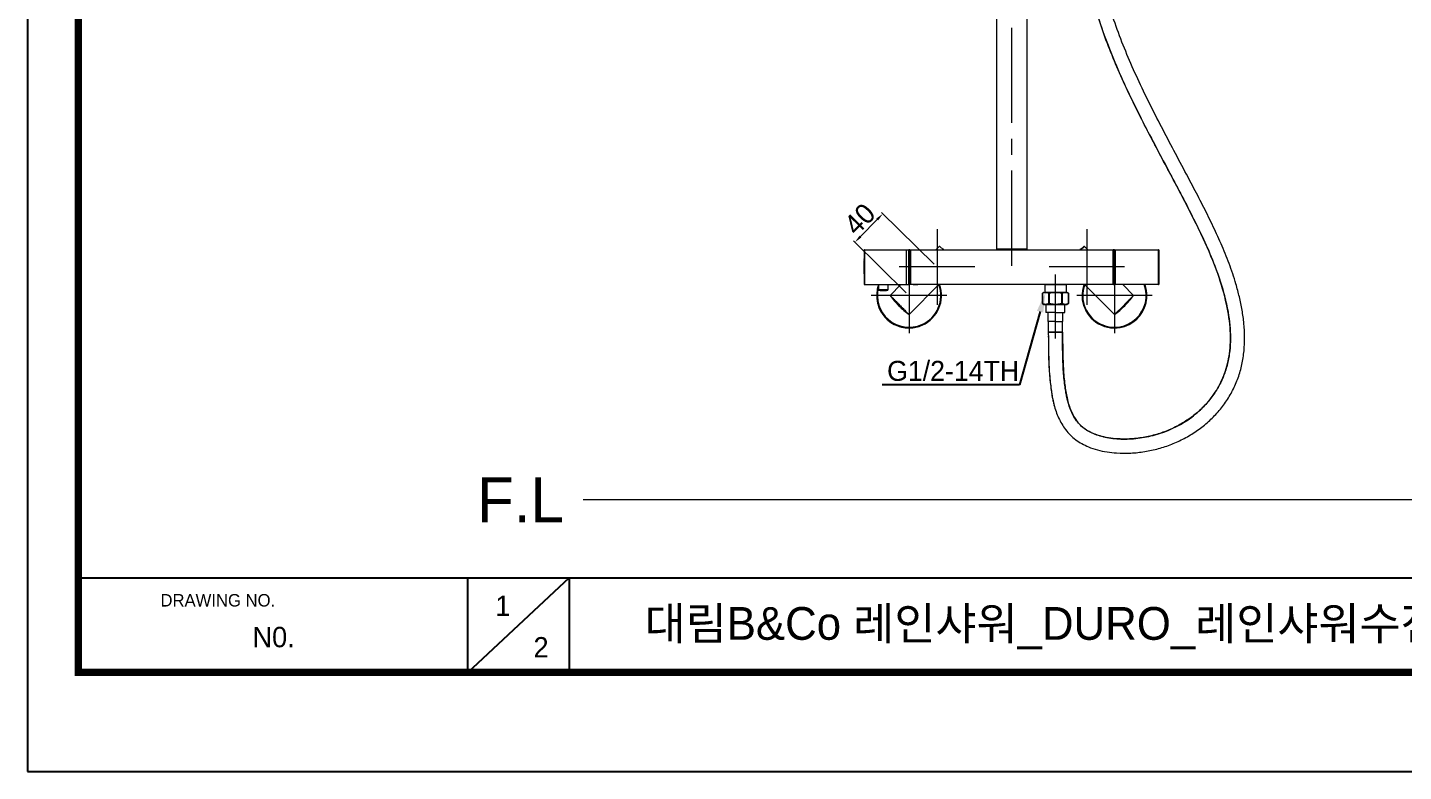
# Model space of a CAD drawing. Extents: x 8896 to 12055, y -91 to 2224.
# Drawn here: x 8896 to 10274, y -91 to 654 of the extents above; entities that cross this region are included whole.
import ezdxf
from ezdxf import colors
from ezdxf.entities.mleader import LeaderData, LeaderLine
from ezdxf.math import Vec2, Vec3

# ---------------------------------------------------------------- set-up
doc = ezdxf.new("R2010")
doc.units = 0
doc.header["$LTSCALE"] = 10
doc.header["$MEASUREMENT"] = 0
doc.header["$PDMODE"] = 3
doc.header["$PDSIZE"] = -10
doc.linetypes.add('CENTER2', pattern=[28.575, 19.05, -3.175, 3.175, -3.175])
doc.layers.get('0').update_dxf_attribs({"linetype": 'CONTINUOUS'})
doc.layers.get('DEFPOINTS').update_dxf_attribs({"linetype": 'CONTINUOUS'})
doc.layers.add('1', color=7, linetype='CONTINUOUS')
doc.layers.add('2', color=7, linetype='CONTINUOUS', true_color=0xffffff)
doc.layers.add('Cneter', color=1, linetype='CENTER2', lineweight=13)
doc.layers.add('치수선', color=7, linetype='CONTINUOUS', lineweight=20)
doc.styles.add('Daelim Dimension', font='')
doc.styles.get('Daelim Dimension').set_extended_font_data('나눔고딕')
doc.dimstyles.new('DEFAULT', dxfattribs={"dimscale": 2, "dimtxt": 2, "dimasz": 2, "dimexe": 0, "dimexo": 2, "dimgap": 1, "dimtad": 1, "dimdec": 1, "dimzin": 9, "dimdsep": 46, "dimtxsty": 'Daelim Dimension', "dimcen": 0.5, "dimclrd": 5, "dimclre": 5, "dimclrt": 256, "dimadec": 1, "dimazin": 0, "dimtfac": 1, "dimtdec": 1, "dimtix": 1, "dimtmove": 0, "dimatfit": 3, "dimfxl": 1, "dimtolj": 1, "dimtzin": 1, "dimlwd": 9, "dimlwe": 9, "dimarcsym": 0})

# ---------------------------------------------------------------- blocks, each defined once
blk = doc.blocks.new('*D19')
at = {"color": 5, "lineweight": 9, "ltscale": 0.5, "transparency": 16777216}
for p, q in [((9804.1, 417.4), (9751.2, 469.2)), ((9730.2, 445), (9747, 462.1)), ((9776.1, 388.8), (9723.2, 440.7))]:
    blk.add_line(p, q, dxfattribs=at)
at = {"color": 5, "ltscale": 0.5, "transparency": 16777216}
for points in [[(9746.1, 463.1), (9748, 461.2), (9752.6, 467.8)], [(9729.3, 445.9), (9731.2, 444.1), (9724.6, 439.3)]]:
    blk.add_solid(points, dxfattribs=at)
at = {"layer": 'DEFPOINTS', "color": 0, "ltscale": 0.5, "transparency": 16777216}
for p in [(9752.6, 467.8), (9807, 414.6), (9779, 386)]:
    blk.add_point(p, dxfattribs=at)
at = {"color": 7, "ltscale": 0.5, "transparency": 16777216, "insert": (9729.5, 462.5), "char_height": 20, "attachment_point": 5, "rotation": 45.5678, "style": 'Daelim Dimension'}
blk.add_mtext('\\A1;40', dxfattribs=at)

msp = doc.modelspace()

# ---------------------------------------------------------------- linework, layer by layer
at = {"color": 5}
msp.add_line((8946.78, 103.43), (11490.83, 103.43), dxfattribs=at)
at = {"color": 5, "ltscale": 40}
for p, q in [((9336.75, 103.43), (9336.75, 8.23)), ((9336.75, 103.43), (9336.75, 8.23)), ((9438.64, 103.43), (9336.75, 8.23)), ((9438.64, 103.43), (9336.75, 8.23)), ((9438.64, 103.43), (9438.64, 8.23)), ((9438.64, 103.43), (9438.64, 8.23))]:
    msp.add_line(p, q, dxfattribs=at)
at = {"ltscale": 0.5}
msp.add_lwpolyline([(8895.97, -90.54), (12055.49, -90.54), (12055.49, 2224.5), (8895.97, 2224.5)], close=True, dxfattribs=at)
at = {"color": 5, "linetype": 'ByBlock', "lineweight": 200, "const_width": 7.28}
msp.add_lwpolyline([(8946.78, 8.59), (12004.38, 8.59), (12004.38, 2170.75), (8946.78, 2170.75)], close=True, dxfattribs=at)
at = {"layer": '1', "color": 7, "linetype": 'Continuous', "lineweight": 18}
for p, q in [((9866.76, 432.57), (9866.76, 944.32)), ((9896.76, 944.32), (9896.76, 432.57)), ((9778.76, 431.87), (9778.76, 431.87)), ((9778.76, 431.87), (9778.76, 431.65)), ((9779.56, 431.77), (9778.76, 431.77)), ((9778.76, 396.97), (9778.76, 431.77)), ((9779.56, 396.97), (9779.56, 431.77)), ((9779.56, 431.77), (9779.56, 431.77)), ((9779.56, 431.77), (9779.56, 396.97)), ((9779.56, 414.37), (9779.56, 428.77)), ((9809.01, 435.16), (9805.72, 431.87)), ((9809.72, 435.16), (9809.01, 435.16)), ((9812.95, 431.92), (9809.72, 435.16)), ((9896.76, 432.57), (9866.76, 432.57)), ((9950.71, 431.96), (9953.91, 435.16)), ((9957.91, 431.87), (9954.62, 435.16)), ((9983.76, 397.37), (9983.76, 431.37)), ((9983.96, 431.4), (9983.96, 431.77)), ((9984.76, 431.77), (9983.96, 431.77)), ((9983.96, 414.37), (9983.96, 431.4)), ((9984.76, 431.4), (9984.76, 431.77)), ((9984.76, 431.77), (9984.76, 431.77)), ((9984.76, 431.77), (9984.76, 431.4)), ((9984.76, 430.28), (9984.76, 431.4)), ((9984.76, 431.4), (9984.76, 414.37)), ((9984.76, 414.37), (9984.76, 430.27)), ((9734.06, 422.03), (9734.06, 422.87)), ((9734.06, 422.03), (9734.06, 406.62)), ((9734.06, 407.57), (9734.06, 421.17)), ((9779.56, 414.37), (9779.56, 399.97)), ((9983.96, 397.34), (9983.96, 414.37)), ((9984.76, 414.37), (9984.76, 397.34)), ((9984.76, 398.47), (9984.76, 414.37)), ((10029.26, 422.12), (10029.26, 406.66)), ((9779.76, 405.91), (9779.56, 405.71)), ((9748.92, 391.24), (9757.2, 391.24)), ((9770.72, 396.87), (9759.87, 386.01)), ((9778.76, 397.09), (9778.76, 396.87)), ((9778.76, 396.97), (9779.56, 396.97)), ((9778.76, 396.87), (9778.76, 396.87)), ((9778.96, 366.92), (9808.91, 396.87)), ((9779.56, 396.97), (9779.56, 396.97)), ((9783.16, 396.87), (9785.46, 396.87)), ((9785.46, 396.87), (9787.76, 396.87)), ((9912.55, 388.23), (9912.55, 377.96)), ((9912.56, 388.23), (9912.55, 388.23)), ((9915.01, 396.87), (9936.51, 396.87)), ((9915.01, 396.87), (9915.01, 389.37)), ((9915.01, 389.37), (9936.51, 389.37)), ((9916.76, 389.37), (9916.76, 389.1)), ((9934.76, 389.1), (9934.76, 389.37)), ((9936.51, 389.37), (9936.51, 396.87)), ((9938.55, 388.23), (9938.54, 388.23)), ((9938.55, 377.96), (9938.55, 388.23)), ((9954.72, 396.87), (9984.67, 366.92)), ((9983.96, 396.97), (9983.96, 397.34)), ((9984.76, 396.97), (9983.96, 396.97)), ((9984.76, 397.34), (9984.76, 398.45)), ((9984.76, 397.34), (9984.76, 396.97)), ((9984.76, 396.97), (9984.76, 397.34)), ((9984.76, 396.97), (9984.76, 396.97)), ((10003.76, 386.01), (9992.91, 396.87)), ((9912.55, 377.96), (9914.05, 377.1)), ((9914.05, 377.1), (9915.59, 377.1)), ((9916.05, 377.1), (9916.05, 369.1)), ((9935.05, 369.1), (9935.05, 377.1)), ((9938.55, 377.96), (9938.54, 377.96)), ((9984.67, 366.92), (9994.22, 376.47)), ((9925.55, 369.1), (9916.05, 369.1)), ((9918.05, 369.1), (9918.05, 360.1)), ((9925.55, 360.1), (9918.05, 360.1)), ((9918.4, 360.1), (9918.4, 349.39)), ((9925.55, 369.1), (9935.05, 369.1)), ((9925.55, 360.1), (9933.05, 360.1)), ((9932.7, 349.39), (9932.7, 360.1)), ((9933.05, 360.1), (9933.05, 369.1)), ((9925.55, 349.39), (9918.4, 349.39)), ((9932.7, 349.39), (9925.55, 349.39))]:
    msp.add_line(p, q, dxfattribs=at)
at = {"layer": '1', "color": 7, "linetype": 'Continuous', "lineweight": 13}
for p, q in [((9983.26, 431.5), (9780.26, 431.5)), ((9984.76, 431.4), (9983.96, 431.4)), ((9985.26, 431.87), (9985.26, 431.5)), ((10028.76, 431.5), (9985.26, 431.5)), ((10028.76, 431.5), (10028.76, 431.87)), ((9734.36, 397.09), (9776.06, 397.09)), ((9748.26, 392.03), (9757.86, 392.03)), ((9780.26, 397.23), (9983.26, 397.23)), ((9983.96, 397.34), (9984.76, 397.34)), ((9985.26, 397.23), (9985.26, 396.87)), ((9985.26, 397.23), (10028.76, 397.23)), ((10028.76, 396.87), (10028.76, 397.23)), ((9791.81, 356.93), (9792.04, 356.4)), ((9792.08, 356.31), (9792.04, 356.4)), ((9792.08, 356.31), (9792.08, 356.31))]:
    msp.add_line(p, q, dxfattribs=at)
at = {"layer": '1', "color": 7, "linetype": 'Continuous', "lineweight": 18}
for centre, radius, start, end in [((9734.36, 431.57), 0.3, 90, 180.00013), ((9812.23, 432.65), 0.3, 53.80582, 135), ((9775.77, 382.83), 62.03, 52.37374, 53.80237), ((9987.85, 382.83), 62.03, 126.19306, 127.58498), ((9951.4, 432.65), 0.3, 45, 126.19418), ((9983.26, 431.37), 0.5, 0, 90), ((9734.26, 421.17), 0.2, 90, 180), ((9734.26, 407.57), 0.2, 180, 270), ((9734.36, 397.17), 0.3, 180, 270), ((9778.96, 386.01), 32.47, 161.05186, 270), ((9749.06, 392.03), 0.8, 180, 259.75505), ((9753.06, 414.16), 23.29, 259.75505, 270), ((9753.06, 414.16), 23.29, 270, 280.24495), ((9757.06, 392.03), 0.8, 280.24495, 0), ((9833.49, 440.55), 91.63, 216.52763, 225.00009), ((9778.96, 386.01), 32.47, 293.83694, 19.59006), ((9984.67, 386.01), 32.47, 160.37619, 246.16306), ((9983.26, 397.37), 0.5, 270, 0), ((9930.13, 440.55), 91.63, 315.00047, 323.47311), ((9984.67, 386.01), 32.47, 336.16306, 19.60494), ((9833.49, 440.55), 91.63, 225.00009, 233.47254), ((9984.67, 386.01), 32.47, 246.16306, 336.16306), ((9930.13, 440.55), 91.63, 306.52788, 315.00047), ((9778.96, 386.01), 32.47, 270, 293.83694)]:
    msp.add_arc(centre, radius, start, end, dxfattribs=at)
at = {"layer": '1', "color": 7, "linetype": 'Continuous', "lineweight": 13}
for centre, radius, start, end in [((9778.96, 386.01), 32.47, 160.32429, 293.58505), ((9778.96, 386.01), 32.37, 160.25933, 293.57278), ((9778.96, 386.01), 31.79, 165.4801, 293.57278), ((9778.96, 386.01), 31.79, 293.83694, 19.87424), ((9778.96, 386.01), 32.37, 293.83694, 19.73101), ((9778.96, 386.01), 32.47, 293.83694, 19.66105), ((9984.67, 386.01), 32.47, 160.37547, 246.16306), ((9984.67, 386.01), 32.37, 160.31112, 246.16306), ((9984.67, 386.01), 31.79, 160.12576, 246.16306), ((9984.67, 386.01), 32.47, 246.41495, 19.65605), ((9984.67, 386.01), 32.37, 246.42722, 19.7182), ((9984.67, 386.01), 31.79, 246.42722, 20.08048), ((9778.96, 386.01), 31.79, 293.57278, 293.83694), ((9778.96, 386.01), 32.37, 293.57278, 293.83694), ((9778.96, 386.01), 32.47, 293.58505, 293.83694)]:
    msp.add_arc(centre, radius, start, end, dxfattribs=at)
at = {"layer": '1', "color": 7, "linetype": 'Continuous', "lineweight": 18}
for points, knots in [([(9924.1, 276.58), (9924.68, 274.33), (9926.03, 269.91), (9928.63, 263.48), (9931.81, 257.35), (9935.67, 251.56), (9940.33, 246.24), (9945.76, 241.49), (9951.88, 237.56), (9959.19, 234.08), (9967.65, 231.24), (9977.13, 229.27), (9988.26, 228.03), (10000.93, 227.98), (10014.99, 229.5), (10028.73, 232.48), (10042.03, 236.9), (10054.72, 242.72), (10066.66, 249.89), (10077.66, 258.36), (10087.56, 268.06), (10096.16, 278.93), (10103.3, 290.83), (10108.81, 303.58), (10112.58, 316.92), (10114.68, 330.57), (10115.24, 344.28), (10114.5, 357.91), (10112.65, 371.35), (10109.91, 384.58), (10105.73, 400.19), (10099.69, 418.03), (10091.56, 437.92), (10082.56, 457.39), (10072.98, 476.56), (10062.24, 497.14), (10050.51, 519.22), (10037.93, 542.89), (10025.58, 566.69), (10013.62, 590.7), (10002.31, 615.02), (9991.99, 639.75), (9982.87, 664.93), (9974.85, 691.63), (9968.04, 719.78), (9962.47, 749.3), (9958.26, 778.86), (9955.99, 801.43), (9954.75, 816.86), (9954.14, 825.26), (9953.57, 833.81), (9952.99, 843.01), (9952.37, 853.38), (9951.76, 864.95), (9951.27, 877.66), (9950.92, 891.49), (9950.73, 906.65), (9950.7, 923.17), (9950.69, 934.64), (9950.69, 940.6)], [0, 0, 0, 0, 0.0076747, 0.0152971, 0.0228681, 0.0304374, 0.0382517, 0.0462291, 0.0542685, 0.0623516, 0.0731093, 0.0838856, 0.0945511, 0.1103395, 0.1259526, 0.1414595, 0.1568878, 0.1722472, 0.1875413, 0.2027883, 0.2179907, 0.2331892, 0.2484273, 0.2636795, 0.2789108, 0.2940737, 0.3091511, 0.3241468, 0.3390627, 0.3539208, 0.3687316, 0.3923889, 0.4160275, 0.4396386, 0.4632095, 0.4867791, 0.5162608, 0.5457563, 0.5752716, 0.6048022, 0.6343247, 0.6637947, 0.6932447, 0.7227217, 0.7557712, 0.7888245, 0.821871, 0.8543553, 0.8637052, 0.8729795, 0.8821782, 0.8919986, 0.9034359, 0.9164831, 0.9302486, 0.945453, 0.9621358, 0.980325, 1, 1, 1, 1]), ([(9932.7, 349.39), (9932.73, 343.81), (9932.84, 331.52), (9933.19, 313.9), (9934.72, 297.41), (9936.94, 282.92), (9940.61, 270.74), (9946.4, 260.34), (9954.18, 252.39), (9965.24, 246.61), (9979.32, 242.99), (9995.44, 241.84), (10012.68, 243.3), (10035.99, 248.85), (10057.88, 259.91), (10076.12, 276.11), (10087.45, 290.86), (10095.86, 308.24), (10100.7, 328.46), (10101.32, 351.91), (10097.25, 378.92), (10088.05, 409.89), (10073.22, 444.9), (10053.36, 483.86), (10030.68, 526.16), (10007.3, 570.89), (9985.46, 616.97), (9967.79, 663.62), (9952.25, 721.39), (9943.95, 774.74), (9940.3, 818.74), (9938.78, 842.77), (9937.27, 868.4), (9936.42, 901.63), (9936.52, 927.33), (9936.5, 940.6)], [0, 0, 0, 0, 0.0174832, 0.038426, 0.0560553, 0.0705312, 0.0863894, 0.0994021, 0.1129283, 0.1278067, 0.1444241, 0.1627446, 0.182176, 0.2020373, 0.242355, 0.262697, 0.2833135, 0.304551, 0.3273371, 0.3527282, 0.3817695, 0.4159046, 0.4562106, 0.5026784, 0.5534646, 0.6064312, 0.6599858, 0.7117241, 0.7600246, 0.8445124, 0.8785503, 0.8970623, 0.919636, 0.9585175, 1, 1, 1, 1]), ([(9936.5, 940.63), (9936.49, 934.12), (9936.5, 921.61), (9936.55, 903.61), (9936.81, 887.18), (9937.25, 872.33), (9937.84, 859.1), (9938.5, 847.48), (9939.19, 836.28), (9939.92, 824.94), (9940.82, 812.86), (9941.85, 800.67), (9943.64, 782.53), (9946.67, 758.54), (9951.71, 728.87), (9958.11, 699.7), (9965.95, 671.12), (9975.41, 643.29), (9986.35, 616.03), (9998.5, 589.32), (10011.48, 563.04), (10024.96, 537.02), (10038.15, 512.2), (10050.77, 488.44), (10062.64, 465.63), (10073.95, 442.51), (10083.09, 421.49), (10090, 402.63), (10094.97, 386.08), (10098.4, 370.6), (10100.36, 356.32), (10101.02, 343.37), (10100.37, 330.44), (10098.17, 317.72), (10094.29, 305.41), (10088.7, 293.76), (10081.49, 282.98), (10072.8, 273.23), (10062.8, 264.63), (10051.68, 257.29), (10039.63, 251.29), (10026.83, 246.71), (10013.42, 243.63), (10001.15, 242.29), (9990.29, 242.23), (9980.97, 243.03), (9972.63, 244.65), (9965.42, 246.91), (9959.44, 249.55), (9954.08, 252.89), (9949.48, 257.01), (9945.61, 261.82), (9942.38, 267.36), (9939.78, 273.69), (9938.4, 278.21), (9937.82, 280.61)], [0, 0, 0, 0, 0.0225105, 0.0432285, 0.0621737, 0.0793004, 0.0945661, 0.1079639, 0.1195078, 0.1333492, 0.147253, 0.1613529, 0.17564, 0.2102224, 0.244903, 0.2795896, 0.3134048, 0.3472455, 0.3810878, 0.414859, 0.4486076, 0.4823568, 0.5161321, 0.5457052, 0.5753299, 0.6049683, 0.6346305, 0.6544733, 0.674362, 0.6942729, 0.7092078, 0.724124, 0.7390054, 0.7538387, 0.7686308, 0.7834453, 0.7983229, 0.8133018, 0.8284493, 0.8437684, 0.8592576, 0.8749051, 0.8907819, 0.9069038, 0.9177497, 0.9286252, 0.9394641, 0.9473546, 0.9549386, 0.9622141, 0.9692689, 0.9762763, 0.9835234, 0.9914117, 1, 1, 1, 1]), ([(9779.76, 397.37), (9779.76, 402.89), (9779.76, 414.37), (9779.76, 425.85), (9779.76, 431.37)], [0, 0, 0, 0, 0.5, 1, 1, 1, 1]), ([(9983.76, 431.37), (9983.76, 425.85), (9983.76, 414.37), (9983.76, 402.89), (9983.76, 397.37)], [0, 0, 0, 0, 0.5, 1, 1, 1, 1]), ([(9984.76, 397.37), (9984.76, 402.89), (9984.76, 414.37), (9984.76, 425.85), (9984.76, 431.37)], [0, 0, 0, 0, 0.5, 1, 1, 1, 1]), ([(10029.26, 397.37), (10029.26, 402.89), (10029.26, 414.37), (10029.26, 425.85), (10029.26, 431.37)], [0, 0, 0, 0, 0.5, 1, 1, 1, 1]), ([(10029.26, 431.37), (10029.26, 425.85), (10029.26, 414.37), (10029.26, 402.89), (10029.26, 397.37)], [0, 0, 0, 0, 0.5, 1, 1, 1, 1]), ([(9912.56, 388.23), (9913.05, 388.5), (9913.55, 388.72), (9914.31, 388.94), (9914.56, 389), (9915.07, 389.08), (9915.33, 389.1), (9915.59, 389.1)], [0, 0, 0, 0, 0.5, 0.5, 0.75, 0.75, 1, 1, 1, 1]), ([(9915.59, 389.1), (9915.84, 389.1), (9916.1, 389.08), (9916.61, 389), (9916.86, 388.94), (9917.62, 388.72), (9918.12, 388.5), (9918.62, 388.23)], [0, 0, 0, 0, 0.25, 0.25, 0.5, 0.5, 1, 1, 1, 1]), ([(9919.48, 388.23), (9920.48, 388.5), (9921.48, 388.72), (9922.99, 388.94), (9923.5, 389), (9924.52, 389.08), (9925.03, 389.1), (9925.55, 389.1)], [0, 0, 0, 0, 0.5, 0.5, 0.75, 0.75, 1, 1, 1, 1]), ([(9925.55, 389.1), (9926.06, 389.1), (9926.57, 389.08), (9927.59, 389), (9928.1, 388.94), (9929.62, 388.72), (9930.62, 388.5), (9931.61, 388.23)], [0, 0, 0, 0, 0.25, 0.25, 0.5, 0.5, 1, 1, 1, 1]), ([(9932.47, 388.23), (9932.97, 388.5), (9933.47, 388.72), (9934.23, 388.94), (9934.48, 389), (9934.99, 389.08), (9935.25, 389.1), (9935.5, 389.1)], [0, 0, 0, 0, 0.5, 0.5, 0.75, 0.75, 1, 1, 1, 1]), ([(9935.5, 389.1), (9935.76, 389.1), (9936.02, 389.08), (9936.53, 389), (9936.78, 388.94), (9937.54, 388.72), (9938.04, 388.5), (9938.54, 388.23)], [0, 0, 0, 0, 0.25, 0.25, 0.5, 0.5, 1, 1, 1, 1]), ([(9915.59, 377.1), (9915.33, 377.1), (9915.07, 377.12), (9914.56, 377.2), (9914.31, 377.25), (9913.55, 377.48), (9913.05, 377.7), (9912.56, 377.96)], [0, 0, 0, 0, 0.25, 0.25, 0.5, 0.5, 1, 1, 1, 1]), ([(9918.62, 377.96), (9918.12, 377.7), (9917.62, 377.48), (9916.86, 377.25), (9916.61, 377.2), (9916.1, 377.12), (9915.84, 377.1), (9915.59, 377.1)], [0, 0, 0, 0, 0.5, 0.5, 0.75, 0.75, 1, 1, 1, 1]), ([(9925.55, 377.1), (9925.03, 377.1), (9924.52, 377.12), (9923.5, 377.2), (9922.99, 377.25), (9921.48, 377.48), (9920.48, 377.7), (9919.48, 377.96)], [0, 0, 0, 0, 0.25, 0.25, 0.5, 0.5, 1, 1, 1, 1]), ([(9931.61, 377.96), (9930.62, 377.7), (9929.62, 377.48), (9928.1, 377.25), (9927.59, 377.2), (9926.57, 377.12), (9926.06, 377.1), (9925.55, 377.1)], [0, 0, 0, 0, 0.5, 0.5, 0.75, 0.75, 1, 1, 1, 1]), ([(9935.5, 377.1), (9935.25, 377.1), (9934.99, 377.12), (9934.48, 377.2), (9934.23, 377.25), (9933.47, 377.48), (9932.97, 377.7), (9932.47, 377.96)], [0, 0, 0, 0, 0.25, 0.25, 0.5, 0.5, 1, 1, 1, 1]), ([(9938.54, 377.96), (9938.04, 377.7), (9937.54, 377.48), (9936.78, 377.25), (9936.53, 377.2), (9936.02, 377.12), (9935.76, 377.1), (9935.5, 377.1)], [0, 0, 0, 0, 0.5, 0.5, 0.75, 0.75, 1, 1, 1, 1]), ([(9918.4, 349.39), (9918.43, 343.78), (9918.53, 331.51), (9918.9, 313.26), (9920.49, 295.93), (9922.38, 283.4), (9924.06, 276.63), (9924.6, 274.72)], [0, 0, 0, 0, 0.2291939, 0.5037415, 0.7348497, 0.9246207, 1, 1, 1, 1]), ([(9918.42, 345.63), (9918.45, 341.61), (9918.57, 333.3), (9918.83, 320.47), (9919.44, 308.94), (9920.34, 299.33), (9921.18, 292.22), (9922.06, 286.2), (9922.97, 281.3), (9923.63, 278.43), (9923.94, 277.19)], [0, 0, 0, 0, 0.1757977, 0.3622487, 0.5594065, 0.6783896, 0.782646, 0.8711006, 0.9436373, 1, 1, 1, 1]), ([(9937.91, 280.29), (9937.59, 281.49), (9936.92, 284.25), (9935.97, 289), (9935.05, 294.9), (9934.21, 301.86), (9933.17, 313.49), (9932.75, 329.45), (9932.55, 342.75), (9932.58, 349.39)], [0, 0, 0, 0, 0.0543074, 0.1240579, 0.209814, 0.3117785, 0.4262785, 0.7136686, 1, 1, 1, 1])]:
    msp.add_open_spline(points, degree=3, knots=knots, dxfattribs=at)
at = {"layer": '1', "color": 7, "linetype": 'Continuous', "lineweight": 13}
for points, weights in [([(9734.06, 431.57), (9734.06, 431.65), (9734.36, 431.65)], [1, 0.707106813172, 1]), ([(9734.36, 431.65), (9734.36, 431.87), (9734.36, 431.87)], [1, 0.797614363722, 0.999462344187]), ([(9780.26, 431.5), (9779.76, 431.5), (9779.76, 431.37)], [1, 0.707069013146, 1.00007554529]), ([(9985.26, 431.5), (9984.76, 431.5), (9984.76, 431.37)], [1, 0.707069012932, 1.00007554571]), ([(9734.06, 397.17), (9734.06, 397.09), (9734.36, 397.09)], [1, 0.707106810075, 1]), ([(9734.36, 396.87), (9734.36, 396.87), (9734.36, 397.09)], [1, 0.797345174167, 1]), ([(9983.26, 397.23), (9983.76, 397.23), (9983.76, 397.37)], [1.00000000001, 0.707069008833, 1.00007554529]), ([(10028.76, 397.23), (10029.26, 397.23), (10029.26, 397.37)], [1, 0.707069008629, 1.00007554571])]:
    msp.add_rational_spline(points, weights, degree=2, dxfattribs=at)
at = {"layer": '1', "color": 7, "linetype": 'Continuous', "lineweight": 18}
for points, degree in [([(9734.06, 431.57), (9734.06, 431.05), (9734.06, 429.99), (9734.06, 428.3), (9734.06, 426.49), (9734.06, 424.54), (9734.06, 422.43), (9734.06, 420.17), (9734.06, 417.88), (9734.06, 415.63), (9734.06, 413.38), (9734.06, 411.13), (9734.06, 408.85), (9734.06, 406.59), (9734.06, 404.43), (9734.06, 402.4), (9734.06, 400.51), (9734.06, 398.76), (9734.06, 397.68), (9734.06, 397.17)], 3), ([(9734.36, 431.87), (9776.06, 431.87)], 1), ([(9734.36, 431.65), (9734.36, 420.13), (9734.36, 408.61), (9734.36, 397.09)], 3), ([(9776.06, 431.87), (9778.76, 431.87)], 1), ([(9778.76, 431.65), (9778.76, 420.13), (9778.76, 408.61), (9778.76, 397.09)], 3), ([(9780.26, 431.87), (9983.26, 431.87)], 1), ([(9954.62, 435.16), (9953.91, 435.16)], 1), ([(9985.26, 431.87), (10028.76, 431.87)], 1), ([(9734.36, 396.87), (9776.06, 396.87)], 1), ([(9748.26, 396.87), (9748.26, 392.03)], 1), ([(9757.86, 392.03), (9757.86, 396.87)], 1), ([(9776.06, 396.87), (9778.76, 396.87)], 1), ([(9983.26, 396.87), (9780.26, 396.87)], 1), ([(9914.05, 389.1), (9912.55, 388.23)], 1), ([(9912.56, 377.96), (9912.56, 388.23)], 1), ([(9918.62, 388.23), (9918.62, 377.96)], 1), ([(9919.48, 377.96), (9919.48, 388.23)], 1), ([(9931.61, 388.23), (9931.61, 377.96)], 1), ([(9932.47, 377.96), (9932.47, 388.23)], 1), ([(9938.55, 388.23), (9937.05, 389.1)], 1), ([(9938.54, 388.23), (9938.54, 377.96)], 1), ([(10028.76, 396.87), (9985.26, 396.87)], 1), ([(9912.55, 377.96), (9912.56, 377.96)], 1), ([(9937.05, 377.1), (9938.55, 377.96)], 1)]:
    msp.add_open_spline(points, degree=degree, dxfattribs=at)
at = {"layer": '1', "color": 7, "linetype": 'Continuous', "lineweight": 13}
for points, degree in [([(9734.36, 431.65), (9748.26, 431.65), (9762.16, 431.65), (9776.06, 431.65)], 3), ([(9776.06, 431.65), (9778.76, 431.65)], 1), ([(9776.06, 431.65), (9776.06, 420.13), (9776.06, 408.61), (9776.06, 397.09)], 3), ([(9780.26, 431.5), (9780.26, 420.08), (9780.26, 408.66), (9780.26, 397.23)], 3), ([(9983.26, 397.23), (9983.26, 408.66), (9983.26, 420.08), (9983.26, 431.5)], 3), ([(9983.76, 431.37), (9983.76, 431.37)], 1), ([(9985.26, 431.5), (9985.26, 420.08), (9985.26, 408.66), (9985.26, 397.23)], 3), ([(10028.76, 397.23), (10028.76, 408.66), (10028.76, 420.08), (10028.76, 431.5)], 3), ([(10029.26, 431.37), (10029.26, 431.37)], 1), ([(9776.06, 397.09), (9778.76, 397.09)], 1), ([(9983.76, 397.37), (9983.76, 397.37)], 1), ([(10029.26, 397.37), (10029.26, 397.37)], 1)]:
    msp.add_open_spline(points, degree=degree, dxfattribs=at)
for points, knots in [([(9776.06, 431.87), (9776.06, 431.87), (9776.06, 431.86), (9776.06, 431.84), (9776.06, 431.83), (9776.06, 431.79), (9776.06, 431.76), (9776.06, 431.71), (9776.06, 431.68), (9776.06, 431.65)], [0, 0, 0, 0, 0.25, 0.25, 0.5, 0.5, 0.75, 0.75, 1, 1, 1, 1]), ([(9983.76, 431.37), (9983.76, 431.38), (9983.76, 431.39), (9983.75, 431.4), (9983.74, 431.41), (9983.71, 431.43), (9983.7, 431.44), (9983.66, 431.45), (9983.64, 431.46), (9983.59, 431.47), (9983.56, 431.48), (9983.51, 431.49), (9983.48, 431.49), (9983.42, 431.5), (9983.38, 431.5), (9983.32, 431.5), (9983.29, 431.5), (9983.26, 431.5)], [0, 0, 0, 0, 0.125, 0.125, 0.25, 0.25, 0.375, 0.375, 0.5, 0.5, 0.625, 0.625, 0.75, 0.75, 0.875, 0.875, 1, 1, 1, 1]), ([(10029.26, 431.37), (10029.26, 431.38), (10029.26, 431.39), (10029.25, 431.4), (10029.24, 431.41), (10029.21, 431.43), (10029.2, 431.44), (10029.16, 431.45), (10029.14, 431.46), (10029.09, 431.47), (10029.06, 431.48), (10029.01, 431.49), (10028.98, 431.49), (10028.92, 431.5), (10028.88, 431.5), (10028.82, 431.5), (10028.79, 431.5), (10028.76, 431.5)], [0, 0, 0, 0, 0.125, 0.125, 0.25, 0.25, 0.375, 0.375, 0.5, 0.5, 0.625, 0.625, 0.75, 0.75, 0.875, 0.875, 1, 1, 1, 1]), ([(9776.06, 397.09), (9776.06, 397.06), (9776.06, 397.03), (9776.06, 396.97), (9776.06, 396.95), (9776.06, 396.91), (9776.06, 396.89), (9776.06, 396.87), (9776.06, 396.87), (9776.06, 396.87)], [0, 0, 0, 0, 0.25, 0.25, 0.5, 0.5, 0.75, 0.75, 1, 1, 1, 1]), ([(9779.76, 397.37), (9779.76, 397.36), (9779.76, 397.35), (9779.78, 397.34), (9779.78, 397.33), (9779.81, 397.31), (9779.82, 397.3), (9779.86, 397.29), (9779.88, 397.28), (9779.93, 397.27), (9779.96, 397.26), (9780.02, 397.25), (9780.05, 397.25), (9780.11, 397.24), (9780.14, 397.24), (9780.2, 397.23), (9780.23, 397.23), (9780.26, 397.23)], [0, 0, 0, 0, 0.125, 0.125, 0.25, 0.25, 0.375, 0.375, 0.5, 0.5, 0.625, 0.625, 0.75, 0.75, 0.875, 0.875, 1, 1, 1, 1]), ([(9984.76, 397.37), (9984.76, 397.36), (9984.76, 397.35), (9984.78, 397.34), (9984.78, 397.33), (9984.81, 397.31), (9984.82, 397.3), (9984.86, 397.29), (9984.88, 397.28), (9984.93, 397.27), (9984.96, 397.26), (9985.02, 397.25), (9985.05, 397.25), (9985.11, 397.24), (9985.14, 397.24), (9985.2, 397.23), (9985.23, 397.23), (9985.26, 397.23)], [0, 0, 0, 0, 0.125, 0.125, 0.25, 0.25, 0.375, 0.375, 0.5, 0.5, 0.625, 0.625, 0.75, 0.75, 0.875, 0.875, 1, 1, 1, 1])]:
    msp.add_open_spline(points, degree=3, knots=knots, dxfattribs=at)
at = {"layer": '1', "color": 7, "linetype": 'Continuous', "lineweight": 18}
for points, weights in [([(9778.76, 431.78), (9778.76, 431.87), (9778.76, 431.87)], [0.903100908687, 0.877754053947, 1]), ([(9779.76, 431.37), (9779.76, 431.87), (9780.26, 431.87)], [1, 0.707106781182, 1]), ([(9951.37, 431.91), (9954.62, 435.15), (9954.62, 435.16)], [0.854440093486, 0.842163870569, 0.999849296911]), ([(9983.26, 431.87), (9983.76, 431.87), (9983.76, 431.37)], [1, 0.707106781191, 1]), ([(9984.76, 431.37), (9984.76, 431.87), (9985.26, 431.87)], [1, 0.707106781182, 1]), ([(10029.26, 431.37), (10029.26, 431.87), (10028.76, 431.87)], [1, 0.707106781185, 1]), ([(10028.76, 431.87), (10029.26, 431.87), (10029.26, 431.37)], [1, 0.707106781186, 1]), ([(10029.26, 406.66), (10029.26, 406.65), (10029.26, 406.64)], [1, 0.999936211056, 1]), ([(9778.76, 396.87), (9778.76, 396.87), (9778.76, 396.96)], [1, 0.87344115758, 0.905068821957]), ([(9780.26, 396.87), (9779.76, 396.87), (9779.76, 397.37)], [1, 0.707106781192, 1]), ([(9914.05, 389.1), (9914.05, 389.1), (9915.59, 389.1)], [0.999620985025, 0.900039305935, 0.868347502413]), ([(9915.59, 389.1), (9918.91, 389.1), (9925.55, 389.1)], [1, 0.866025403784, 1]), ([(9919.48, 388.23), (9919.04, 388.23), (9918.62, 388.23)], [1, 0.99926008129, 1]), ([(9925.55, 389.1), (9932.19, 389.1), (9935.5, 389.1)], [1, 0.866025403784, 1]), ([(9932.47, 388.23), (9932.05, 388.23), (9931.61, 388.23)], [1, 0.99926008129, 1]), ([(9937.05, 389.1), (9937.04, 389.1), (9935.5, 389.1)], [0.999620985027, 0.900039305936, 0.868347502413]), ([(9983.76, 397.37), (9983.76, 396.87), (9983.26, 396.87)], [1, 0.707106781181, 1]), ([(9985.26, 396.87), (9984.76, 396.87), (9984.76, 397.37)], [1, 0.707106781192, 1]), ([(10028.76, 396.87), (10029.26, 396.87), (10029.26, 397.37)], [1, 0.707106781182, 1]), ([(10029.26, 397.37), (10029.26, 396.87), (10028.76, 396.87)], [1, 0.707106781188, 1]), ([(9769.41, 376.47), (9778.96, 366.92), (9778.96, 366.92)], [1, 0.70714254829, 0.999928467565]), ([(9915.59, 377.1), (9918.91, 377.1), (9925.55, 377.1)], [1, 0.866025403784, 1]), ([(9918.62, 377.96), (9919.04, 377.96), (9919.48, 377.96)], [1, 0.99926008129, 1]), ([(9925.55, 377.1), (9932.19, 377.1), (9935.5, 377.1)], [1, 0.866025403785, 1]), ([(9931.61, 377.96), (9932.05, 377.96), (9932.47, 377.96)], [1, 0.99926008129, 1])]:
    msp.add_rational_spline(points, weights, degree=2, dxfattribs=at)
at = {"layer": '1', "color": 7, "linetype": 'Continuous', "lineweight": 13}
for points, weights, knots in [([(9780.26, 431.87), (9780.26, 431.87), (9780.26, 431.5), (9780.26, 431.5)], [0.999936297889, 0.796714633971, 1, 1], [0, 0, 0, 0.9999623, 1, 1, 1]), ([(9983.26, 431.5), (9983.26, 431.5), (9983.26, 431.87), (9983.26, 431.87)], [1, 1, 0.796714633971, 0.999936297889], [0, 0, 0, 0.0000377, 1, 1, 1]), ([(9780.26, 397.23), (9780.26, 397.23), (9780.26, 396.87), (9780.26, 396.87)], [1, 1, 0.7967146128, 0.999936340219], [0, 0, 0, 0.0000377, 1, 1, 1]), ([(9983.26, 396.87), (9983.26, 396.87), (9983.26, 397.23), (9983.26, 397.23)], [0.999936340219, 0.7967146128, 1, 1], [0, 0, 0, 0.9999623, 1, 1, 1])]:
    msp.add_rational_spline(points, weights, degree=2, knots=knots, dxfattribs=at)
at = {"layer": '1', "color": 7, "linetype": 'Continuous', "lineweight": 18}
for points, weights, knots in [([(10029.26, 406.64), (10029.26, 407.24), (10029.26, 414.68), (10029.26, 422.13), (10029.26, 422.12)], [1, 0.720908677687, 1, 0.720908677687, 1], [0, 0, 0, 0.5, 0.5, 1, 1, 1]), ([(10029.26, 406.64), (10029.26, 406.32), (10029.26, 406.32), (10029.26, 406.32), (10029.26, 406.64)], [1, 0.885190173824, 1, 0.885190173824, 1], [0, 0, 0, 0.5, 0.5, 1, 1, 1]), ([(9769.41, 376.47), (9759.87, 386.01), (9759.87, 386.01), (9759.87, 386.01), (9769.41, 376.47)], [1, 0.707106784669, 1, 0.707106784669, 1], [0, 0, 0, 0.5, 0.5, 1, 1, 1]), ([(10003.76, 386.01), (10003.76, 386.01), (10003.76, 386.01), (9994.22, 376.47)], [0.999958557825, 0.999979277446, 0.707106784669, 1], [0, 0, 0, 0.0000707, 1, 1, 1]), ([(9935.5, 377.1), (9937.05, 377.1), (9937.05, 377.1), (9937.05, 377.1)], [0.868347502413, 0.900099577495, 0.999804830485, 0.999609921072], [0, 0, 0, 0.9980502, 1, 1, 1])]:
    msp.add_rational_spline(points, weights, degree=2, knots=knots, dxfattribs=at)
at = {"layer": '2', "color": 7, "linetype": 'Continuous', "lineweight": 18}
msp.add_rational_spline([(9918.4, 349.39), (9918.4, 349.39), (9925.55, 349.39), (9932.7, 349.39), (9932.7, 349.39), (9932.7, 349.39), (9925.55, 349.39), (9918.4, 349.39), (9918.4, 349.39)], [1, 0.707106781187, 1, 0.707106781187, 1, 0.707106781187, 1, 0.707106781187, 1], degree=2, knots=[0, 0, 0, 0.25, 0.25, 0.5, 0.5, 0.75, 0.75, 1, 1, 1], dxfattribs=at)
at = {"layer": 'Cneter', "lineweight": 5, "ltscale": 0.5}
for p, q in [((9881.76, 415.89), (9881.76, 1385.35)), ((9806.97, 452.42), (9806.97, 376.75)), ((9956.97, 452.42), (9956.97, 376.75)), ((9844.8, 414.58), (9769.13, 414.58)), ((9844.8, 414.58), (9769.13, 414.58)), ((9778.96, 423.85), (9778.96, 348.18)), ((9994.8, 414.58), (9919.13, 414.58)), ((9994.8, 414.58), (9919.13, 414.58)), ((9984.67, 423.85), (9984.67, 348.18)), ((9925.55, 343.02), (9925.55, 407.09)), ((9816.79, 386.01), (9741.12, 386.01)), ((9816.79, 386.01), (9741.12, 386.01)), ((10022.5, 386.01), (9946.84, 386.01)), ((10022.5, 386.01), (9946.84, 386.01))]:
    msp.add_line(p, q, dxfattribs=at)
at = {"layer": '치수선'}
msp.add_line((10932.33, 181.5), (9452.48, 181.5), dxfattribs=at)

# ---------------------------------------------------------------- texts
at = {"color": 5, "ltscale": 40, "style": 'Daelim Dimension'}
msp.add_text('DRAWING NO.', height=12.4683, dxfattribs=at).set_placement((9029.15, 74.63))
at = {"attachment_point": 1, "style": 'Daelim Dimension'}
for s, insert, char_height, width in [('1', (9364.46, 85.58), 20.4, 28.476), ('N0. ', (9121.22, 54.24), 20.404, 128.0015), ('2', (9402.75, 43.99), 20.4, 28.476)]:
    msp.add_mtext(s, dxfattribs=dict(at, insert=insert, char_height=char_height, width=width))
at = {"color": 2, "insert": (9514, 74.09), "char_height": 32.7922, "width": 1570.8308, "attachment_point": 1, "style": 'Daelim Dimension'}
msp.add_mtext('대림B&Co 레인샤워_DURO_레인샤워수전_HFB A30', dxfattribs=at)
at = {"layer": '치수선', "insert": (9433.22, 203.93), "char_height": 45, "attachment_point": 3, "style": 'Daelim Dimension'}
msp.add_mtext_dynamic_manual_height_columns('F.L', width=17.4109, gutter_width=12.5, heights=[0], dxfattribs=at)

# ---------------------------------------------------------------- dimensions: what is measured, and where the dimension line sits
at = {"color": 5, "ltscale": 0.5}
dim = msp.add_aligned_dim(p1=(9778.96, 386.01), p2=(9806.97, 414.58), distance=76.08, dimstyle='DEFAULT', override={"dimtxt": 10, "dimasz": 4, "dimexe": 1, "dimdec": 0, "dimclrt": 7}, dxfattribs=at)
dim.commit()
dim.dimension.update_dxf_attribs({"geometry": '*D19', "text_midpoint": (9729.48, 462.53)})

# ---------------------------------------------------------------- leaders
at = {"ltscale": 0.5}
ml = msp.add_multileader_mtext('Standard', dxfattribs=at)
ml.set_content('G1/2-14TH', color=256, style='Daelim Dimension')
ml.set_leader_properties(color=5)
ml.build(insert=Vec2(0, 0))
ml.multileader.update_dxf_attribs({"text_left_attachment_type": 6, "text_right_attachment_type": 6, "dogleg_length": 0.36, "arrow_head_size": 20})
ctx = ml.context
ctx.base_point, ctx.char_height, ctx.arrow_head_size, ctx.landing_gap_size, ctx.plane_origin = Vec3(9744.52, 296.57), 20, 20, 0.09, Vec3(9713.8, 238.55)
ctx.left_attachment, ctx.right_attachment, ctx.text_align_type = 6, 6, 2
notes = []
notes.append((ctx, [(1, (1, 1, 0), (9889.66, 296.57), (-1, 0), 0.36, [(0, [(9915.59, 389.1)], 0, [])])]))
ctx.mtext.insert, ctx.mtext.alignment, ctx.mtext.flow_direction = Vec3(9889.21, 320.57), 3, 5
for ctx, leaders in notes:
    for number, flags, end, landing, length, lines in leaders:
        leader = LeaderData()
        leader.index, (leader.has_last_leader_line, leader.has_dogleg_vector, leader.attachment_direction) = number, flags
        leader.last_leader_point, leader.dogleg_vector, leader.dogleg_length = Vec3(end), Vec3(landing), length
        for number, points, colour, breaks in lines:
            line = LeaderLine()
            line.index, line.vertices, line.color, line.breaks = number, Vec3.list(points), colors.encode_raw_color(colour), breaks
            leader.lines.append(line)
        ctx.leaders.append(leader)

doc.saveas('drawing.dxf')
